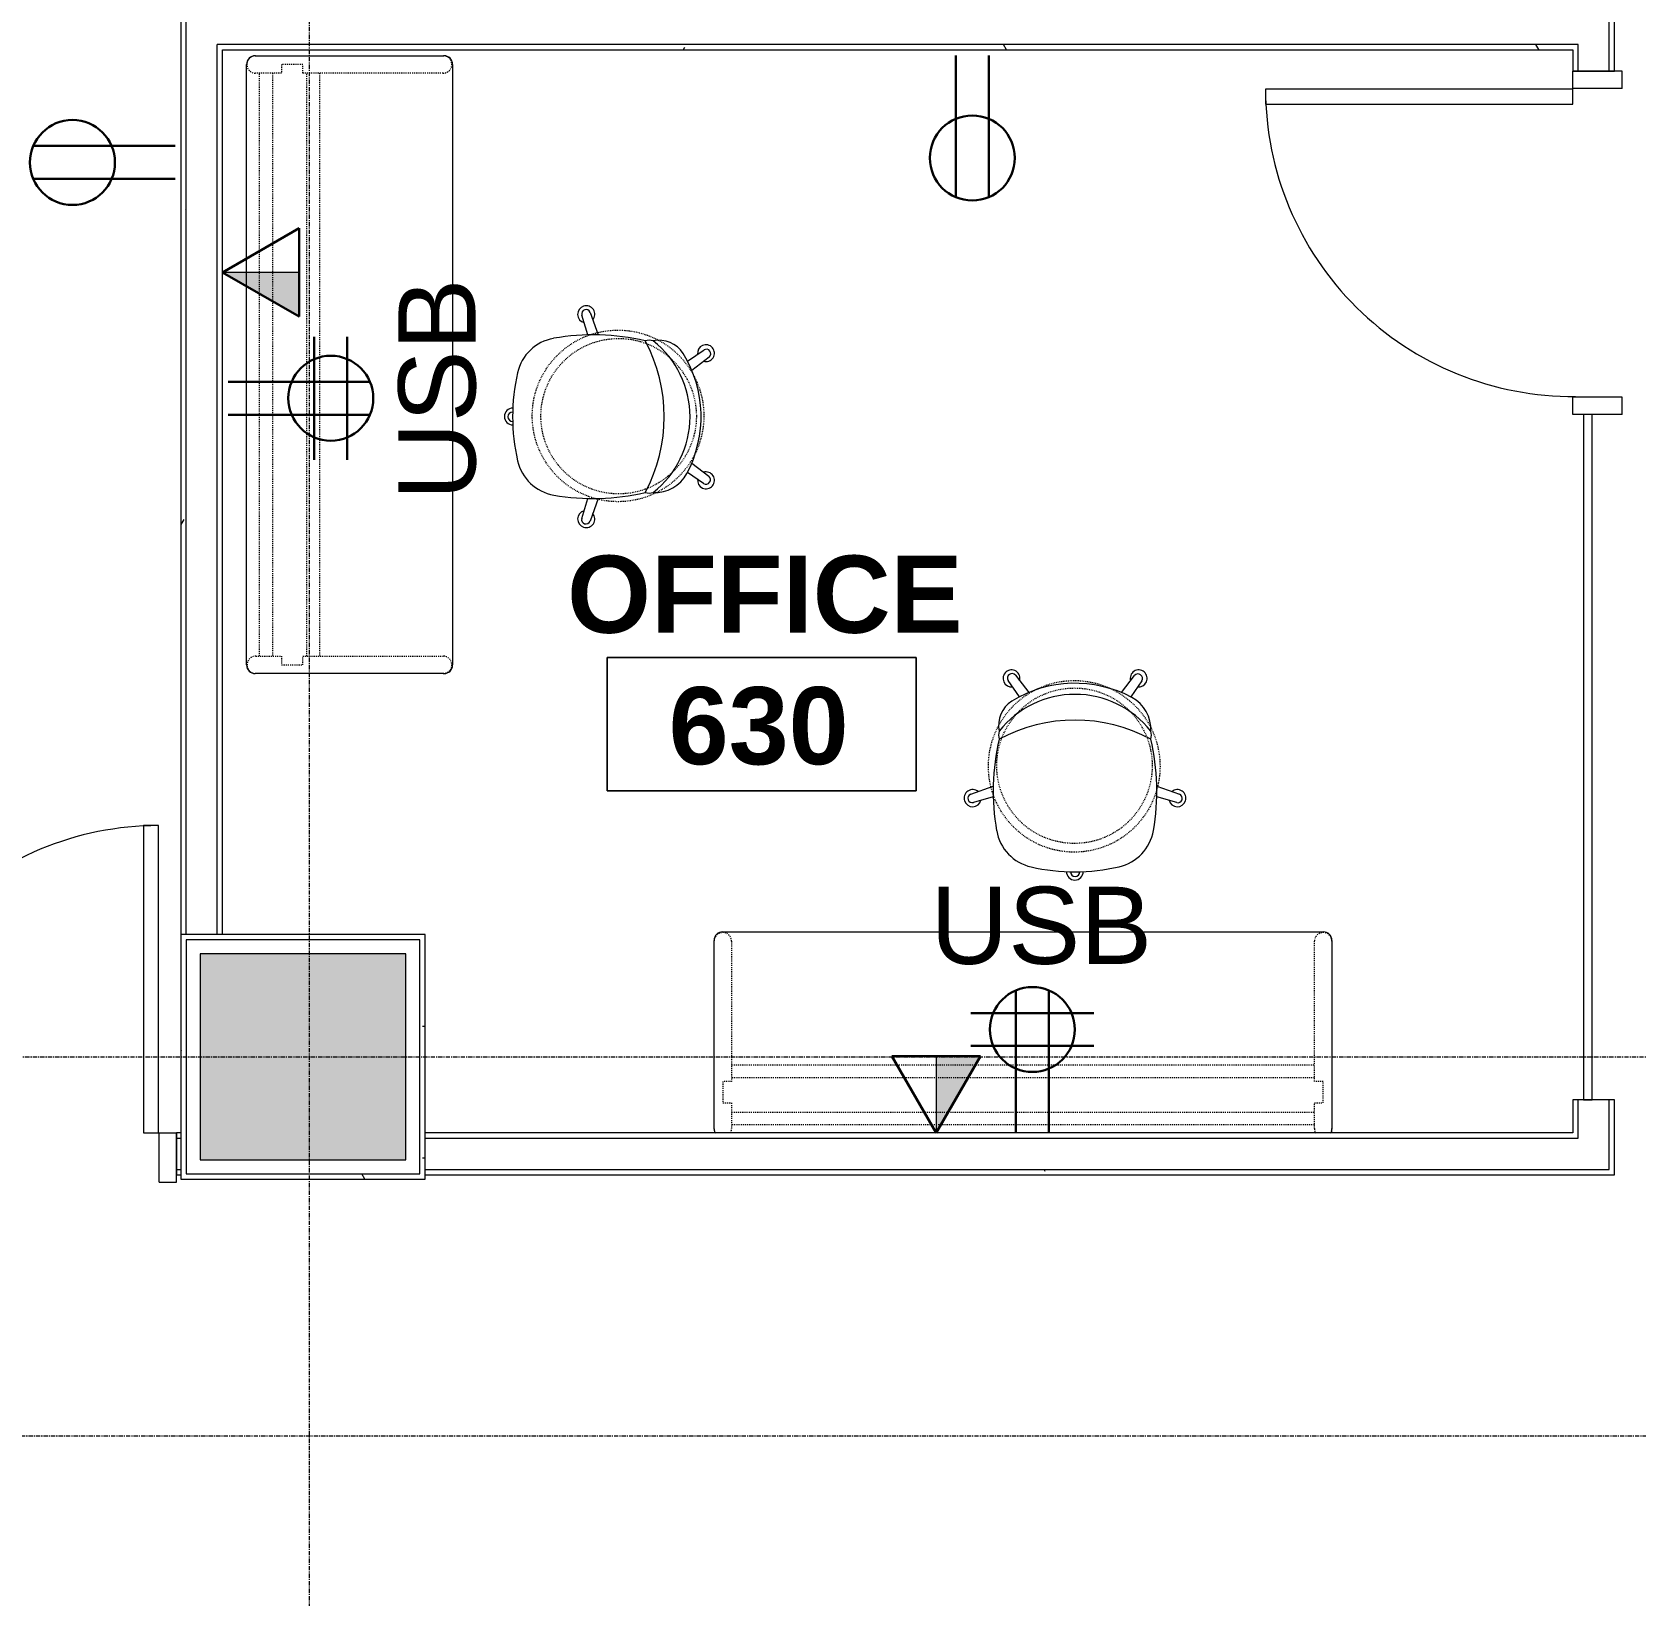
# Model space of a CAD drawing. Header units: inches. Extents: x 2468 to 4886, y -16 to 1381.
# Drawn here: x 3940.4 to 4127.4, y 517.3 to 699.6 of the extents above; entities that cross this region are included whole.
import ezdxf

# ---------------------------------------------------------------- set-up
doc = ezdxf.new("R2010")
doc.units = ezdxf.units.IN
doc.header["$MEASUREMENT"] = 0
for name, pattern in [('Dash', [0.25, 0.125, -0.125]), ('Grid Line 1_2_', [0.875, 0.5, -0.125, 0.125, -0.125]), ('Steelcase Hidden Line', [0.117188, 0.078125, -0.039062])]:
    doc.linetypes.add(name, pattern=pattern)
for name, color, linetype, lineweight in [('A-ANNO-NOTE', 131, 'Continuous', 30), ('A-AREA-IDEN', 2, 'Continuous', 9), ('A-DOOR', 31, 'Continuous', 13), ('A-DOOR-FRAM', 31, 'Continuous', 20), ('A-GLAZ-CURT', 52, 'Continuous', 9), ('A-WALL', 113, 'Continuous', 13), ('A-WALL-PATT', 111, 'Continuous', 13), ('I-FURN', 30, 'Continuous', 9), ('I-FURN-HDLN', 30, 'Dash', 9), ('I-WALL', 2, 'Continuous', 13), ('S-COLS', 52, 'Continuous', 13), ('S-GRID', 1, 'Continuous', 9)]:
    doc.layers.add(name, color=color, linetype=linetype, lineweight=lineweight)
doc.styles.add('Swis721 Lt BT', font='swissl.ttf', dxfattribs={"height": 9})
doc.styles.add('Swis721 Lt BT_B', font='', dxfattribs={"height": 9})
doc.styles.get('Swis721 Lt BT_B').set_extended_font_data('Swis721 Lt BT', bold=True)
pattern_1 = [(0, (0, 0), (30.72, 7.68), [1.267, -21.773, 1.267, -21.773, -122.88]), (0, (0, 0), (30.72, 7.68), [-46.08, 1.267, -44.813, 1.267, -21.773, -53.76]), (0, (0, 0), (30.72, 7.68), [-115.2, 1.267, -14.093, 1.267, -37.133]), (120, (11.52, 3.84), (-22.011075, 22.7643), [1.267, -21.773, 1.267, -21.773, -122.88]), (120, (11.52, 3.84), (-22.011075, 22.7643), [-46.08, 1.267, -44.813, 1.267, -21.773, -53.76]), (120, (11.52, 3.84), (-22.011075, 22.7643), [-115.2, 1.267, -14.093, 1.267, -37.133]), (240, (15.36, 19.2), (-8.708925, -30.4443), [1.267, -21.773, 1.267, -21.773, -122.88]), (240, (15.36, 19.2), (-8.708925, -30.4443), [-46.08, 1.267, -44.813, 1.267, -21.773, -53.76]), (240, (15.36, 19.2), (-8.708925, -30.4443), [-115.2, 1.267, -14.093, 1.267, -37.133])]

# ---------------------------------------------------------------- blocks, each defined once
blk = doc.blocks.new('Concrete-Rectangular-Column - 24 x 24-4901126-6TH FLOOR POWER _ SIGNAL')
at = {"layer": 'S-COLS', "lineweight": 9}
blk.add_hatch(color=7, dxfattribs=at).paths.add_polyline_path([(-12, -12), (12, -12), (12, 12), (-12, 12), (-12, 8.85)], flags=0)
at = {"layer": 'S-COLS', "color": 8, "lineweight": 20}
for p, q in [((12, 12), (-12, 12)), ((-12, 12), (-12, -12)), ((12, -12), (12, 12)), ((-12, -12), (12, -12))]:
    blk.add_line(p, q, dxfattribs=at)
blk = doc.blocks.new('Single Flush - OTJ_SOLIDFLUSH_ALUM-6376844-6TH FLOOR POWER _ SIGNAL')
at = {"layer": 'A-DOOR', "lineweight": 20}
for p, q in [((16.15625, 38.25), (16.15625, 2.4375)), ((17.90625, 38.25), (16.15625, 38.25)), ((17.90625, 2.4375), (17.90625, 38.25)), ((16.15625, 2.4375), (17.90625, 2.4375))]:
    blk.add_line(p, q, dxfattribs=at)
at = {"layer": 'A-DOOR', "lineweight": 9}
blk.add_arc((17.90625, 2.4375), 35.8125, 90, 180.5, dxfattribs=at)
at = {"layer": 'A-DOOR-FRAM'}
for p, q in [((-20, -3.3125), (-20, 2.4375)), ((-20, 2.4375), (-18, 2.4375)), ((-18, -3.3125), (-18, 2.4375)), ((18.000004, -3.3125), (18.000004, 2.4375)), ((18.000004, 2.4375), (20.000004, 2.4375)), ((20.000004, -3.3125), (20.000004, 2.4375)), ((-20, -3.3125), (-18, -3.3125)), ((18.000004, -3.3125), (20.000004, -3.3125))]:
    blk.add_line(p, q, dxfattribs=at)
blk = doc.blocks.new('Table-Without_Shelf-Teknion-STCRT-Cavu_Parsons_Table-R2014 - 72_ w x 24_ d x 37_ h-V34-6TH FLOOR POWER _ SIGNAL')
at = {"layer": 'I-FURN'}
for p, q in [((-35, 12), (35, 12)), ((-36, -11), (-36, 11)), ((36, 11), (36, -11))]:
    blk.add_line(p, q, dxfattribs=at)
for centre, start, end in [((-35, 11), 90, 180), ((35, 11), 360, 90), ((-35, -11), 180, 206.2970662), ((35, -11), 333.7029338, 0)]:
    blk.add_arc(centre, 1, start, end, dxfattribs=at)
at = {"layer": 'I-FURN-HDLN'}
for p, q in [((-36, -10.95), (-36, 10.9)), ((-33.97, 10.9), (-33.97, -5.4375)), ((33.97, -5.4375), (33.97, 10.9)), ((36, 10.9), (36, -10.9375)), ((-33.97, -3.5), (33.96875, -3.5)), ((-33.97, -5.4375), (-34.985, -5.4375)), ((-34.985, -5.4375), (-34.985, -7.9375)), ((33.96875, -5), (-33.97, -5)), ((34.985, -5.4375), (33.97, -5.4375)), ((34.985, -7.9375), (34.985, -5.4375)), ((-34.985, -7.9375), (-33.97, -7.9375)), ((-33.97, -7.9375), (-33.97, -10.95)), ((-33.97, -9), (33.96875, -9)), ((33.97, -10.9375), (33.97, -7.9375)), ((33.97, -7.9375), (34.985, -7.9375)), ((33.96875, -10.5), (-33.97, -10.5))]:
    blk.add_line(p, q, dxfattribs=at)
for centre, start, end in [((-34.985, 10.9), 0, 180), ((34.985, 10.9), 0, 180), ((-34.985, -10.95), 180, 210.7515077), ((-34.985, -10.95), 329.2484923, 0), ((34.985, -10.9375), 180, 211.5352468), ((34.985, -10.9375), 328.4647532, 0)]:
    blk.add_arc(centre, 1.015, start, end, dxfattribs=at)
blk = doc.blocks.new('Steelcase - Seating - Cobi 434 Series - Stool - Without Arm-5545106-6TH FLOOR POWER _ SIGNAL')
at = {"layer": 'I-FURN'}
for p, q in [((-9.6, -9.96), (-12.23, -9.03)), ((-11.91, -8.06), (-9.59, -8.75)), ((9.47, -8.75), (11.78, -8.07)), ((12.09, -9.03), (9.47, -9.96)), ((-7.83, -22.26), (-6.55, -20.39)), ((6.4, -20.39), (7.72, -22.31)), ((-5.49, -20.88), (-7.01, -22.86)), ((6.89, -22.9), (5.34, -20.89))]:
    blk.add_line(p, q, dxfattribs=at)
at = {"layer": 'I-FURN', "linetype": 'Steelcase Hidden Line'}
for centre, radius in [((0.03, -12.29), 10), ((0, -12.36), 9.06)]:
    blk.add_circle(centre, radius, dxfattribs=at)
at = {"layer": 'I-FURN'}
for centre, radius, start, end in [((-0.04, -23.16), 23.16, 77.2727, 102.8692), ((-0.04, -0.02), 0.981, 0, 180), ((-0.07, -0.01), 0.553, 0.1258, 180), ((-4.03, -5.7), 5.25, 102.8692, 170.0373), ((3.9, -5.69), 5.25, 9.9896, 77.2727), ((16.9, -9.38), 26.5, 170.0373, 193.2758), ((-17.02, -9.38), 26.5, 346.7242, 9.9896), ((-11.99, -8.58), 1, 14.2641, 309.9381), ((-12.06, -8.55), 0.507, 73.5405, 250.4598), ((11.87, -8.58), 1, 230.0619, 165.7359), ((11.92, -8.56), 0.508, 289.5402, 106.4595), ((-7.54, -15.92), 1.43, 161.2842, 198.7158), ((-4.7, -16.61), 4.2, 176.8505, 241.7983), ((-0.06, 0.95), 18.63, 241.7066, 298.2934), ((-0.06, -9.46), 11.22, 218.0902, 321.9098), ((5.59, -17.11), 3.26, 301.764, 12.8646), ((7.41, -15.92), 1.43, 341.2842, 18.7158), ((-0.07, -7.96), 14.01, 241.7983, 301.764), ((-7.48, -22.54), 0.986, 82.3243, 16.8141), ((-7.41, -22.55), 0.51, 145.5404, 322.4599), ((7.34, -22.54), 0.986, 163.1859, 97.6757), ((7.29, -22.59), 0.509, 218.721, 33.2788)]:
    blk.add_arc(centre, radius, start, end, dxfattribs=at)
blk = doc.blocks.new('Table-Without_Shelf-Teknion-STCRT-Cavu_Parsons_Table-R2014 - 72_ w x 24_ d x 37_ h-V35-6TH FLOOR POWER _ SIGNAL')
at = {"layer": 'I-FURN'}
for p, q in [((-35, 12), (35, 12)), ((-36, -11), (-36, 11)), ((36, 11), (36, -11)), ((35, -12), (-35, -12))]:
    blk.add_line(p, q, dxfattribs=at)
for centre, start, end in [((-35, 11), 90, 180), ((35, 11), 360, 90), ((-35, -11), 180, 270), ((35, -11), 270, 0)]:
    blk.add_arc(centre, 1, start, end, dxfattribs=at)
at = {"layer": 'I-FURN-HDLN'}
for p, q in [((-36, -10.95), (-36, 10.9)), ((-33.97, 10.9), (-33.97, -5.4375)), ((33.97, -5.4375), (33.97, 10.9)), ((36, 10.9), (36, -10.9375)), ((-33.97, -3.5), (33.96875, -3.5)), ((-33.97, -5.4375), (-34.985, -5.4375)), ((-34.985, -5.4375), (-34.985, -7.9375)), ((33.96875, -5), (-33.97, -5)), ((34.985, -5.4375), (33.97, -5.4375)), ((34.985, -7.9375), (34.985, -5.4375)), ((-34.985, -7.9375), (-33.97, -7.9375)), ((-33.97, -7.9375), (-33.97, -10.95)), ((-33.97, -9), (33.96875, -9)), ((33.97, -10.9375), (33.97, -7.9375)), ((33.97, -7.9375), (34.985, -7.9375)), ((33.96875, -10.5), (-33.97, -10.5))]:
    blk.add_line(p, q, dxfattribs=at)
for centre, start, end in [((-34.985, 10.9), 0, 180), ((34.985, 10.9), 0, 180), ((-34.985, -10.95), 180, 0), ((34.985, -10.9375), 180, 0)]:
    blk.add_arc(centre, 1.015, start, end, dxfattribs=at)
blk = doc.blocks.new('System Panel - Glazed-6291253-6TH FLOOR POWER _ SIGNAL')
at = {"layer": 'A-GLAZ-CURT', "lineweight": 13}
for p, q in [((39.9375, 0.5), (-39.9375, 0.5)), ((-39.9375, 0.5), (-39.9375, -0.5)), ((39.9375, -0.5), (39.9375, 0.5)), ((-39.9375, -0.5), (39.9375, -0.5))]:
    blk.add_line(p, q, dxfattribs=at)
blk = doc.blocks.new('Room Tag - Room Name and Number-3379422-6TH FLOOR POWER _ SIGNAL')
at = {"layer": 'A-AREA-IDEN'}
for p, q in [((-0.1881, -0.1636), (-0.1881, -0.0018)), ((-0.1881, -0.0018), (0.1869, -0.0018)), ((0.1869, -0.0018), (-0.1881, -0.0018)), ((-0.1881, -0.0018), (-0.1881, -0.1636)), ((0.1869, -0.0018), (0.1869, -0.1636)), ((0.1869, -0.1636), (0.1869, -0.0018)), ((0.1869, -0.1636), (-0.1881, -0.1636)), ((-0.1881, -0.1636), (0.1869, -0.1636))]:
    blk.add_line(p, q, dxfattribs=at)

msp = doc.modelspace()

# ---------------------------------------------------------------- hatches: boundary and pattern name
at = {"layer": 'A-ANNO-NOTE', "lineweight": 9}
for points in [[(3971.56, 666.39), (3971.56, 671.55), (3962.62, 671.55)], [(4045.8, 571.25), (4050.96, 580.19), (4045.8, 580.19), (4045.8, 576.78)]]:
    msp.add_hatch(color=256, dxfattribs=at).paths.add_polyline_path(points, flags=0)
at = {"layer": 'A-WALL-PATT', "lineweight": 9}
h = msp.add_hatch(dxfattribs=at)
h.set_pattern_fill('FP_1', color=256, style=0, pattern_type=2)
h.set_pattern_definition(pattern_1)
h.paths.add_polyline_path([(4120.62, 570.63), (4120.62, 575.12), (4120, 575.12), (4120, 570.63)], flags=0)
h.paths.add_polyline_path([(4120, 694.99), (4120.62, 694.99), (4120.62, 698.12), (4120, 698.12), (4120, 697.49)], flags=0)
h.paths.add_polyline_path([(4120, 828.63), (4120.62, 828.63), (4120.62, 830.37), (4120, 830.37), (4120, 828.97)], flags=0)
h.paths.add_polyline_path([(4120, 833.99), (4120.62, 833.99), (4120.62, 897.13), (4120, 897.13), (4120, 834.62)], flags=0)
h = msp.add_hatch(dxfattribs=at)
h.set_pattern_fill('FP_1', color=256, style=0, pattern_type=2)
h.set_pattern_definition(pattern_1)
h.paths.add_polyline_path([(4124.87, 566.38), (4124.87, 575.12), (4124.25, 575.12), (4124.25, 566.38)], flags=0)
h.paths.add_polyline_path([(4124.87, 694.99), (4124.87, 701.68), (4124.25, 701.68), (4124.25, 694.99)], flags=0)
h.paths.add_polyline_path([(4124.87, 828.63), (4124.87, 897.13), (4124.25, 897.13), (4124.25, 828.63)], flags=0)
h = msp.add_hatch(dxfattribs=at)
h.set_pattern_fill('FP_1', color=256, style=0, pattern_type=2)
h.set_pattern_definition(pattern_1)
h.paths.add_polyline_path([(3958.37, 594.37), (3958.37, 712.12), (3957.75, 712.12), (3957.75, 594.37)], flags=0)
h = msp.add_hatch(dxfattribs=at)
h.set_pattern_fill('FP_1', color=256, style=0, pattern_type=2)
h.set_pattern_definition(pattern_1)
h.paths.add_polyline_path([(4120, 697.49), (4120, 698.12), (3962.62, 698.12), (3962.62, 697.49), (4056.04, 697.49)], flags=0)
h = msp.add_hatch(dxfattribs=at)
h.set_pattern_fill('FP_1', color=256, style=0, pattern_type=2)
h.set_pattern_definition(pattern_1)
h.paths.add_polyline_path([(3958.37, 566.49), (3958.37, 594.37), (3957.75, 594.37), (3957.75, 566.49), (3958.26, 566.49)], flags=0)
h = msp.add_hatch(dxfattribs=at)
h.set_pattern_fill('FP_1', color=256, style=0, pattern_type=2)
h.set_pattern_definition(pattern_1)
h.paths.add_polyline_path([(3986.25, 565.87), (3986.25, 594.37), (3985.62, 594.37), (3985.62, 565.87)], flags=0)
h = msp.add_hatch(dxfattribs=at)
h.set_pattern_fill('FP_1', color=256, style=0, pattern_type=2)
h.set_pattern_definition(pattern_1)
h.paths.add_polyline_path([(3957.25, 570.63), (3957.75, 570.63), (3957.75, 571.25), (3957.25, 571.25)], flags=0)
h.paths.add_polyline_path([(3832.75, 570.63), (3837, 570.63), (3837, 571.25), (3832.12, 571.25), (3832.12, 570.63)], flags=0)
h.paths.add_polyline_path([(3828.5, 570.63), (3828.5, 571.25), (3827.25, 571.25), (3827.25, 570.63), (3827.87, 570.63)], flags=0)
h = msp.add_hatch(dxfattribs=at)
h.set_pattern_fill('FP_1', color=256, style=0, pattern_type=2)
h.set_pattern_definition(pattern_1)
h.paths.add_polyline_path([(3984, 565.87), (3985.62, 565.87), (3985.62, 566.49), (3957.75, 566.49), (3957.75, 565.87), (3980.54, 565.87)], flags=0)
h = msp.add_hatch(dxfattribs=at)
h.set_pattern_fill('FP_1', color=256, style=0, pattern_type=2)
h.set_pattern_definition(pattern_1)
h.paths.add_polyline_path([(4016.15, 566.38), (4124.25, 566.38), (4124.25, 567), (3986.25, 567), (3986.25, 566.38), (4015, 566.38)], flags=0)

# ---------------------------------------------------------------- linework, layer by layer
at = {"layer": 'A-ANNO-NOTE'}
for p, q in [((4048.09, 696.84), (4048.09, 680.31)), ((4051.92, 696.84), (4051.92, 680.31)), ((3957.1, 686.28), (3940.57, 686.28)), ((3957.1, 682.44), (3940.57, 682.44)), ((3962.62, 671.55), (3971.56, 676.71)), ((3971.56, 676.71), (3971.56, 666.39)), ((3962.62, 671.55), (3971.56, 666.39)), ((3973.32, 664.05), (3973.32, 649.7)), ((3977.16, 664.05), (3977.16, 649.7)), ((3963.28, 658.79), (3979.8, 658.79)), ((3963.28, 654.96), (3979.8, 654.96)), ((4055.09, 571.35), (4055.09, 587.87)), ((4058.92, 571.35), (4058.92, 587.87)), ((4064.18, 585.23), (4049.83, 585.23)), ((4064.18, 581.39), (4049.83, 581.39)), ((4045.8, 571.25), (4040.64, 580.19)), ((4040.64, 580.19), (4050.96, 580.19)), ((4045.8, 571.25), (4050.96, 580.19))]:
    msp.add_line(p, q, dxfattribs=at)
at = {"layer": 'A-ANNO-NOTE', "lineweight": 9}
for p, q in [((3962.62, 671.55), (3971.56, 666.39)), ((3971.56, 671.55), (3962.62, 671.55)), ((3971.56, 666.39), (3971.56, 671.55)), ((4045.8, 571.25), (4050.96, 580.19)), ((4050.96, 580.19), (4045.8, 580.19)), ((4045.8, 580.19), (4045.8, 571.25))]:
    msp.add_line(p, q, dxfattribs=at)
at = {"layer": 'A-ANNO-NOTE'}
for centre in [(4050.01, 684.88), (3945.13, 684.36), (3975.24, 656.88), (4057.01, 583.31)]:
    msp.add_circle(centre, 4.95, dxfattribs=at)
at = {"layer": 'A-WALL'}
for p, q in [((3958.37, 594.37), (3958.37, 712.13)), ((4124.25, 694.99), (4124.25, 701.68)), ((3962, 594.37), (3962, 698.12)), ((4120.62, 698.12), (3962, 698.12)), ((4120.62, 694.99), (4120.62, 698.12)), ((3958.37, 593.74), (3958.37, 566.49)), ((3985.62, 593.74), (3958.37, 593.74)), ((3985.62, 566.49), (3985.62, 593.74)), ((4120.62, 570.63), (4120.62, 575.12)), ((4124.25, 567), (4124.25, 575.12)), ((3957.25, 570.63), (3957.75, 570.63)), ((3986.25, 570.63), (4120.62, 570.63)), ((3957.25, 567), (3957.75, 567)), ((3958.37, 566.49), (3985.62, 566.49)), ((3986.25, 567), (4124.25, 567))]:
    msp.add_line(p, q, dxfattribs=at)
at = {"layer": 'I-WALL'}
for p, q in [((3957.75, 712.13), (3957.75, 565.87)), ((4124.87, 694.99), (4124.87, 701.68)), ((3962.62, 594.37), (3962.62, 697.49)), ((3962.62, 697.49), (4120, 697.49)), ((4120, 697.49), (4120, 694.99)), ((4120, 694.99), (4124.87, 694.99)), ((3986.25, 594.37), (3957.75, 594.37)), ((3986.25, 565.87), (3986.25, 594.37)), ((4120, 575.12), (4120, 571.25)), ((4124.87, 575.12), (4120, 575.12)), ((4124.87, 566.38), (4124.87, 575.12)), ((3957.75, 571.25), (3957.25, 571.25)), ((3957.25, 571.25), (3957.25, 566.38)), ((4120, 571.25), (3986.25, 571.25)), ((3957.25, 566.38), (3957.75, 566.38)), ((3957.75, 565.87), (3986.25, 565.87)), ((3986.25, 566.38), (4124.87, 566.38))]:
    msp.add_line(p, q, dxfattribs=at)
at = {"layer": 'S-GRID', "linetype": 'Grid Line 1_2_'}
for p, q in [((3972.75, -16.1), (3972.75, 1356.78)), ((2467.88, 580.12), (4862.49, 580.12)), ((2760.5, 535.94), (4862.49, 535.94))]:
    msp.add_line(p, q, dxfattribs=at)

# ---------------------------------------------------------------- block references
at = {"layer": 'A-AREA-IDEN', "xscale": 95.99999999999994, "yscale": 95.99999999999994, "zscale": 95.99999999999994}
msp.add_blockref('Room Tag - Room Name and Number-3379422-6TH FLOOR POWER _ SIGNAL', (4025.52, 626.82), dxfattribs=at)
at = {"layer": 'A-DOOR', "rotation": 89.99999999999984}
msp.add_blockref('Single Flush - OTJ_SOLIDFLUSH_ALUM-6376844-6TH FLOOR POWER _ SIGNAL', (4122.44, 674.99), dxfattribs=at)
at = {"layer": 'A-DOOR'}
msp.add_blockref('Single Flush - OTJ_SOLIDFLUSH_ALUM-6376844-6TH FLOOR POWER _ SIGNAL', (3937.25, 568.82), dxfattribs=at)
at = {"layer": 'A-GLAZ-CURT', "rotation": 270}
msp.add_blockref('System Panel - Glazed-6291253-6TH FLOOR POWER _ SIGNAL', (4121.75, 615.06), dxfattribs=at)
at = {"layer": 'I-FURN'}
for name, p, rotation in [('Table-Without_Shelf-Teknion-STCRT-Cavu_Parsons_Table-R2014 - 72_ w x 24_ d x 37_ h-V35-6TH FLOOR POWER _ SIGNAL', (3977.43, 660.79), 269.9999999999994), ('Steelcase - Seating - Cobi 434 Series - Stool - Without Arm-5545106-6TH FLOOR POWER _ SIGNAL', (3996.43, 654.79), 89.99999999999999), ('Steelcase - Seating - Cobi 434 Series - Stool - Without Arm-5545106-6TH FLOOR POWER _ SIGNAL', (4061.92, 601.69), 180)]:
    msp.add_blockref(name, p, dxfattribs=dict(at, rotation=rotation))
msp.add_blockref('Table-Without_Shelf-Teknion-STCRT-Cavu_Parsons_Table-R2014 - 72_ w x 24_ d x 37_ h-V34-6TH FLOOR POWER _ SIGNAL', (4055.92, 582.69), dxfattribs=at)
at = {"layer": 'S-COLS', "lineweight": 9}
msp.add_blockref('Concrete-Rectangular-Column - 24 x 24-4901126-6TH FLOOR POWER _ SIGNAL', (3972, 580.12), dxfattribs=at)

# ---------------------------------------------------------------- texts
at = {"layer": 'A-ANNO-NOTE', "lineweight": 9, "insert": (3983.11, 644.99), "char_height": 9, "width": 30.3, "attachment_point": 1, "rotation": 90, "style": 'Swis721 Lt BT'}
msp.add_mtext('USB', dxfattribs=at)
at = {"layer": 'A-ANNO-NOTE', "lineweight": 9, "insert": (4045.12, 599.95), "char_height": 9, "width": 30.3, "attachment_point": 1, "style": 'Swis721 Lt BT'}
msp.add_mtext('USB', dxfattribs=at)
at = {"layer": 'A-AREA-IDEN', "char_height": 9, "attachment_point": 1, "style": 'Swis721 Lt BT_B'}
for s, insert, width in [('OFFICE', (4002.78, 638.54), 54.843), ('630', (4014.62, 623.22), 25.452)]:
    msp.add_mtext(s, dxfattribs=dict(at, insert=insert, width=width))

doc.saveas('drawing.dxf')
